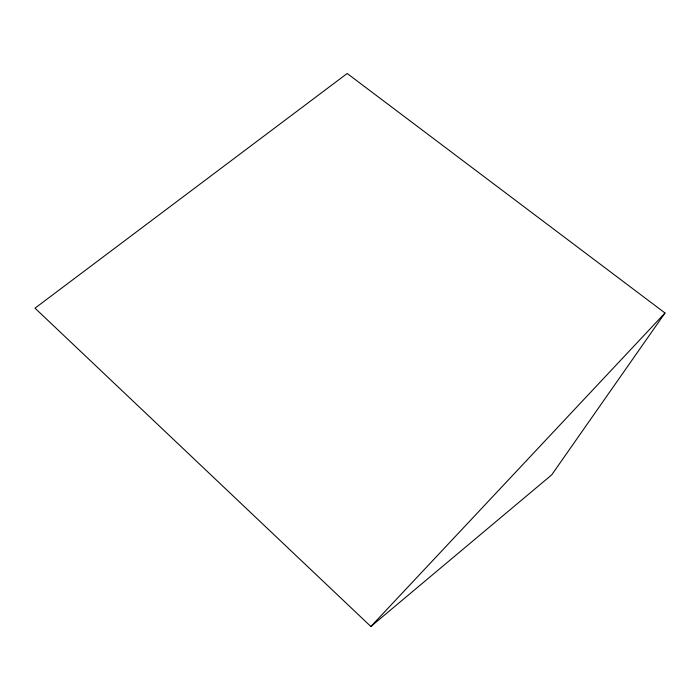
<?xml version="1.0" encoding="UTF-8"?>
<svg xmlns="http://www.w3.org/2000/svg" width="700" height="700" viewBox="0 0 700 700"><rect width="100%" height="100%" fill="white"/><g stroke="black" fill="none" stroke-linecap="round" stroke-linejoin="round"><path stroke-width="1.05" d="M665 312.988L551.731 474.836L370.877 626.509L35 308.166L347.183 73.491L665 312.988L370.877 626.509"/></g></svg>
